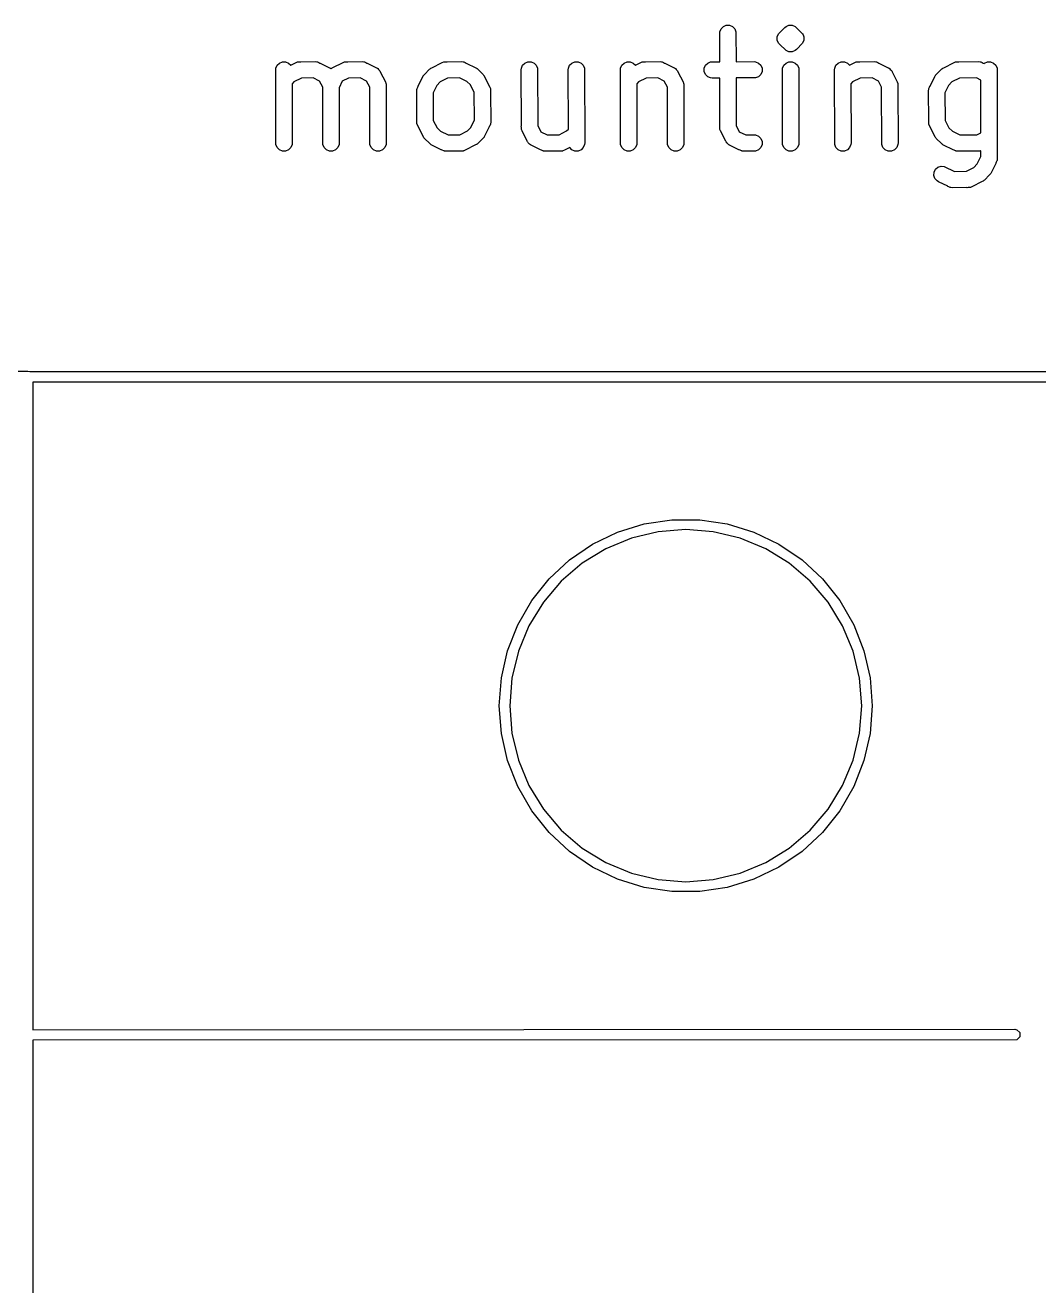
# Model space of a CAD drawing. Extents: x 458 to 823, y -223 to -121.
# Drawn here: x 509.98 to 519.22, y -132.29 to -120.8 of the extents above; entities that cross this region are included whole.
import ezdxf

# ---------------------------------------------------------------- set-up
doc = ezdxf.new("R2010")
doc.units = 0
doc.layers.add('BLACK', color=7, linetype='CONTINUOUS')

msp = doc.modelspace()

# ---------------------------------------------------------------- linework, layer by layer
at = {"layer": 'BLACK', "linetype": 'CONTINUOUS'}
for p, q in [((516.309398, -120.869819), (516.310839, -120.855187)), ((516.309826, -121.12929), (516.309398, -120.869819)), ((516.310839, -120.855187), (516.322038, -120.828151)), ((516.322038, -120.828151), (516.34273, -120.807459)), ((516.34273, -120.807459), (516.369766, -120.79626)), ((516.369766, -120.79626), (516.39903, -120.79626)), ((516.39903, -120.79626), (516.426066, -120.807459)), ((516.426066, -120.807459), (516.446758, -120.828151)), ((516.446758, -120.828151), (516.457957, -120.855187)), ((516.457957, -120.855187), (516.458409, -121.128749)), ((516.834649, -120.902807), (516.845848, -120.87577)), ((516.845848, -120.87577), (516.902794, -120.816786)), ((516.902794, -120.816786), (516.914159, -120.807459)), ((516.914159, -120.807459), (516.941195, -120.79626)), ((516.941195, -120.79626), (516.970458, -120.79626)), ((516.970458, -120.79626), (516.970459, -120.79626)), ((516.970459, -120.79626), (516.997495, -120.807459)), ((516.997495, -120.807459), (517.056479, -120.864405)), ((517.056479, -120.864405), (517.065806, -120.87577)), ((517.065806, -120.87577), (517.069402, -120.884451)), ((517.069402, -120.884451), (517.077005, -120.902807)), ((516.834649, -120.932069), (516.834649, -120.902807)), ((516.845848, -120.959106), (516.834649, -120.932069)), ((516.855175, -120.970471), (516.845848, -120.959106)), ((516.914159, -121.027417), (516.855175, -120.970471)), ((517.065806, -120.959106), (517.00886, -121.01809)), ((517.077005, -120.93207), (517.065806, -120.959106)), ((517.077005, -120.902807), (517.077005, -120.93207)), ((516.941195, -121.038616), (516.914159, -121.027417)), ((516.941196, -121.038616), (516.941195, -121.038616)), ((516.970458, -121.038616), (516.941196, -121.038616)), ((516.970459, -121.038616), (516.970458, -121.038616)), ((516.997495, -121.027417), (516.970459, -121.038616)), ((517.00886, -121.01809), (516.997495, -121.027417)), ((512.261779, -121.203152), (512.26322, -121.18852)), ((512.26322, -121.884451), (512.261779, -121.203152)), ((512.26322, -121.18852), (512.274419, -121.161484)), ((512.274419, -121.161484), (512.295111, -121.140792)), ((512.295111, -121.140792), (512.322147, -121.129593)), ((512.322147, -121.129593), (512.351411, -121.129593)), ((512.351411, -121.129593), (512.378447, -121.140792)), ((512.378447, -121.140792), (512.398324, -121.160669)), ((512.398324, -121.160669), (512.446095, -121.13607)), ((512.446095, -121.13607), (512.459826, -121.130815)), ((512.459826, -121.130815), (512.462515, -121.130623)), ((512.462515, -121.130623), (512.465004, -121.129593)), ((512.465004, -121.129593), (512.478801, -121.129466)), ((512.478801, -121.129466), (512.489016, -121.128741)), ((512.489016, -121.128741), (512.490862, -121.129356)), ((512.490862, -121.129356), (512.622493, -121.128152)), ((512.622493, -121.128152), (512.637125, -121.129593)), ((512.637125, -121.129593), (512.639614, -121.130624)), ((512.639614, -121.130624), (512.642302, -121.130815)), ((512.642302, -121.130815), (512.655295, -121.137119)), ((512.655295, -121.137119), (512.664161, -121.140792)), ((512.664161, -121.140792), (512.665383, -121.142014)), ((512.665383, -121.142014), (512.751272, -121.183689)), ((512.751272, -121.183689), (512.753719, -121.185229)), ((512.753719, -121.185229), (512.754873, -121.185614)), ((512.754873, -121.185614), (512.756309, -121.186859)), ((512.756309, -121.186859), (512.763715, -121.191521)), ((512.763715, -121.191521), (512.76535, -121.193406)), ((512.76535, -121.193406), (512.766985, -121.191521)), ((512.766985, -121.191521), (512.771984, -121.188946)), ((512.771984, -121.188946), (512.775827, -121.185614)), ((512.775827, -121.185614), (512.783281, -121.183129)), ((512.783281, -121.183129), (512.874666, -121.13607)), ((512.874666, -121.13607), (512.888397, -121.130815)), ((512.888397, -121.130815), (512.891086, -121.130623)), ((512.891086, -121.130623), (512.893575, -121.129593)), ((512.893575, -121.129593), (512.907372, -121.129466)), ((512.907372, -121.129466), (512.917587, -121.128741)), ((512.917587, -121.128741), (512.919433, -121.129356)), ((512.919433, -121.129356), (513.051064, -121.128152)), ((513.051064, -121.128152), (513.065696, -121.129593)), ((513.065696, -121.129593), (513.068185, -121.130624)), ((513.068185, -121.130624), (513.070873, -121.130815)), ((513.070873, -121.130815), (513.083867, -121.13712)), ((513.083867, -121.13712), (513.092732, -121.140792)), ((513.092732, -121.140792), (513.093954, -121.142014)), ((513.093954, -121.142014), (513.179844, -121.183689)), ((513.179844, -121.183689), (513.18229, -121.185229)), ((513.18229, -121.185229), (513.183445, -121.185614)), ((513.183445, -121.185614), (513.184882, -121.18686)), ((513.184882, -121.18686), (513.192286, -121.191521)), ((513.192286, -121.191521), (513.198445, -121.198623)), ((513.198445, -121.198623), (513.205553, -121.204787)), ((513.205553, -121.204787), (513.208127, -121.209786)), ((513.208127, -121.209786), (513.21146, -121.213629)), ((513.21146, -121.213629), (513.213944, -121.221083)), ((513.213944, -121.221083), (513.261004, -121.312468)), ((513.617356, -121.246773), (513.664698, -121.197738)), ((513.664698, -121.197738), (513.670447, -121.193019)), ((513.670447, -121.193019), (513.671747, -121.191521)), ((513.671747, -121.191521), (513.67316, -121.190793)), ((513.67316, -121.190793), (513.676063, -121.188411)), ((513.676063, -121.188411), (513.684873, -121.184761)), ((513.684873, -121.184761), (513.779428, -121.13607)), ((513.779428, -121.13607), (513.793159, -121.130815)), ((513.793159, -121.130815), (513.795848, -121.130623)), ((513.795848, -121.130623), (513.798337, -121.129593)), ((513.798337, -121.129593), (513.812134, -121.129466)), ((513.812134, -121.129466), (513.822349, -121.128741)), ((513.822349, -121.128741), (513.824195, -121.129356)), ((513.824195, -121.129356), (513.955826, -121.128152)), ((513.955826, -121.128152), (513.970458, -121.129593)), ((513.970458, -121.129593), (513.972947, -121.130624)), ((513.972947, -121.130624), (513.975635, -121.130815)), ((513.975635, -121.130815), (513.988628, -121.137119)), ((513.988628, -121.137119), (513.997494, -121.140792)), ((513.997494, -121.140792), (513.998716, -121.142014)), ((513.998716, -121.142014), (514.084605, -121.183689)), ((514.084605, -121.183689), (514.090904, -121.187653)), ((514.090904, -121.187653), (514.092732, -121.188411)), ((514.092732, -121.188411), (514.093902, -121.189541)), ((514.093902, -121.189541), (514.097048, -121.191521)), ((514.097048, -121.191521), (514.10268, -121.198015)), ((514.10268, -121.198015), (514.151716, -121.245357)), ((514.499874, -121.203152), (514.501315, -121.18852)), ((514.501244, -121.715235), (514.499874, -121.203152)), ((514.501315, -121.18852), (514.512514, -121.161484)), ((514.512514, -121.161484), (514.533206, -121.140792)), ((514.533206, -121.140792), (514.560242, -121.129593)), ((514.560242, -121.129593), (514.589506, -121.129593)), ((514.589506, -121.129593), (514.616542, -121.140792)), ((514.616542, -121.140792), (514.637234, -121.161484)), ((514.637234, -121.161484), (514.648433, -121.18852)), ((514.648433, -121.18852), (514.649832, -121.711481)), ((514.928445, -121.203152), (514.929886, -121.18852)), ((514.929587, -121.743117), (514.928445, -121.203152)), ((514.929886, -121.18852), (514.941085, -121.161484)), ((514.941085, -121.161484), (514.961777, -121.140792)), ((514.961777, -121.140792), (514.988813, -121.129593)), ((514.988813, -121.129593), (515.018077, -121.129593)), ((515.018077, -121.129593), (515.045113, -121.140792)), ((515.045113, -121.140792), (515.065805, -121.161484)), ((515.065805, -121.161484), (515.077004, -121.18852)), ((515.077004, -121.18852), (515.078445, -121.869819)), ((515.404636, -121.203152), (515.406077, -121.18852)), ((515.406077, -121.884451), (515.404636, -121.203152)), ((515.406077, -121.18852), (515.417276, -121.161484)), ((515.417276, -121.161484), (515.437968, -121.140792)), ((515.437968, -121.140792), (515.465004, -121.129593)), ((515.465004, -121.129593), (515.494268, -121.129593)), ((515.494268, -121.129593), (515.521304, -121.140792)), ((515.521304, -121.140792), (515.541181, -121.160669)), ((515.541181, -121.160669), (515.588952, -121.13607)), ((515.588952, -121.13607), (515.602683, -121.130815)), ((515.602683, -121.130815), (515.605372, -121.130623)), ((515.605372, -121.130623), (515.607861, -121.129593)), ((515.607861, -121.129593), (515.621658, -121.129466)), ((515.621658, -121.129466), (515.631873, -121.128741)), ((515.631873, -121.128741), (515.633719, -121.129356)), ((515.633719, -121.129356), (515.76535, -121.128152)), ((515.76535, -121.128152), (515.779982, -121.129593)), ((515.779982, -121.129593), (515.782471, -121.130624)), ((515.782471, -121.130624), (515.785159, -121.130815)), ((515.785159, -121.130815), (515.798152, -121.137119)), ((515.798152, -121.137119), (515.807018, -121.140792)), ((515.807018, -121.140792), (515.80824, -121.142014)), ((515.80824, -121.142014), (515.894129, -121.183689)), ((515.894129, -121.183689), (515.896576, -121.185229)), ((515.896576, -121.185229), (515.89773, -121.185614)), ((515.89773, -121.185614), (515.899166, -121.186859)), ((515.899166, -121.186859), (515.906572, -121.191521)), ((515.906572, -121.191521), (515.912733, -121.198625)), ((515.912733, -121.198625), (515.919838, -121.204787)), ((515.919838, -121.204787), (515.922412, -121.209786)), ((515.922412, -121.209786), (515.925745, -121.213629)), ((515.925745, -121.213629), (515.928229, -121.221083)), ((515.928229, -121.221083), (515.975289, -121.312468)), ((516.167982, -121.18852), (516.179181, -121.161484)), ((516.167982, -121.217784), (516.167982, -121.18852)), ((516.179181, -121.24482), (516.167982, -121.217784)), ((516.179181, -121.161484), (516.199873, -121.140792)), ((516.199873, -121.140792), (516.226909, -121.129593)), ((516.226909, -121.129593), (516.309826, -121.12929)), ((516.458409, -121.128749), (516.622493, -121.128152)), ((516.622493, -121.128152), (516.637125, -121.129593)), ((516.637125, -121.129593), (516.664161, -121.140792)), ((516.664161, -121.140792), (516.684853, -121.161484)), ((516.684853, -121.161484), (516.696052, -121.18852)), ((516.696052, -121.217784), (516.684853, -121.24482)), ((516.696052, -121.18852), (516.696052, -121.217784)), ((516.880827, -121.203152), (516.882268, -121.18852)), ((516.882268, -121.884451), (516.880827, -121.203152)), ((516.882268, -121.18852), (516.893467, -121.161484)), ((516.893467, -121.161484), (516.914159, -121.140792)), ((516.914159, -121.140792), (516.941195, -121.129593)), ((516.941195, -121.129593), (516.970459, -121.129593)), ((516.970459, -121.129593), (516.997495, -121.140792)), ((516.997495, -121.140792), (517.018187, -121.161484)), ((517.018187, -121.161484), (517.029386, -121.18852)), ((517.029386, -121.18852), (517.030827, -121.869819)), ((517.357017, -121.203152), (517.358458, -121.18852)), ((517.358458, -121.884451), (517.357017, -121.203152)), ((517.358458, -121.18852), (517.369657, -121.161484)), ((517.369657, -121.161484), (517.390349, -121.140792)), ((517.390349, -121.140792), (517.417385, -121.129593)), ((517.417385, -121.129593), (517.446649, -121.129593)), ((517.446649, -121.129593), (517.473685, -121.140792)), ((517.473685, -121.140792), (517.493562, -121.160669)), ((517.493562, -121.160669), (517.541333, -121.13607)), ((517.541333, -121.13607), (517.555064, -121.130815)), ((517.555064, -121.130815), (517.557753, -121.130623)), ((517.557753, -121.130623), (517.560242, -121.129593)), ((517.560242, -121.129593), (517.574039, -121.129466)), ((517.574039, -121.129466), (517.584254, -121.128741)), ((517.584254, -121.128741), (517.5861, -121.129356)), ((517.5861, -121.129356), (517.717731, -121.128152)), ((517.717731, -121.128152), (517.732363, -121.129593)), ((517.732363, -121.129593), (517.734852, -121.130624)), ((517.734852, -121.130624), (517.73754, -121.130815)), ((517.73754, -121.130815), (517.750533, -121.137119)), ((517.750533, -121.137119), (517.759399, -121.140792)), ((517.759399, -121.140792), (517.760621, -121.142014)), ((517.760621, -121.142014), (517.84651, -121.183689)), ((517.84651, -121.183689), (517.848957, -121.185229)), ((517.848957, -121.185229), (517.850111, -121.185614)), ((517.850111, -121.185614), (517.851547, -121.186859)), ((517.851547, -121.186859), (517.858953, -121.191521)), ((517.858953, -121.191521), (517.865114, -121.198625)), ((517.865114, -121.198625), (517.872219, -121.204787)), ((517.872219, -121.204787), (517.874793, -121.209786)), ((517.874793, -121.209786), (517.878126, -121.213629)), ((517.878126, -121.213629), (517.88061, -121.221083)), ((517.88061, -121.221083), (517.92767, -121.312468)), ((518.284023, -121.246773), (518.331365, -121.197738)), ((518.331365, -121.197738), (518.337114, -121.193019)), ((518.337114, -121.193019), (518.338414, -121.191521)), ((518.338414, -121.191521), (518.339827, -121.190793)), ((518.339827, -121.190793), (518.34273, -121.188411)), ((518.34273, -121.188411), (518.35154, -121.184761)), ((518.35154, -121.184761), (518.446095, -121.13607)), ((518.446095, -121.13607), (518.459826, -121.130815)), ((518.459826, -121.130815), (518.462515, -121.130623)), ((518.462515, -121.130623), (518.465004, -121.129593)), ((518.465004, -121.129593), (518.478343, -121.129499)), ((518.478343, -121.129499), (518.489016, -121.128741)), ((518.489016, -121.128741), (518.491023, -121.12941)), ((518.491023, -121.12941), (518.670112, -121.128152)), ((518.670112, -121.128152), (518.684744, -121.129593)), ((518.684744, -121.129593), (518.687233, -121.130624)), ((518.687233, -121.130624), (518.689921, -121.130815)), ((518.689921, -121.130815), (518.702914, -121.137119)), ((518.702914, -121.137119), (518.71178, -121.140792)), ((518.71178, -121.140792), (518.713002, -121.142014)), ((518.713002, -121.142014), (518.719369, -121.145104)), ((518.719369, -121.145104), (518.723682, -121.140792)), ((518.723682, -121.140792), (518.750718, -121.129593)), ((518.750718, -121.129593), (518.779982, -121.129593)), ((518.779982, -121.129593), (518.807018, -121.140792)), ((518.807018, -121.140792), (518.82771, -121.161484)), ((518.82771, -121.161484), (518.838909, -121.18852)), ((518.838909, -121.18852), (518.838997, -121.239099)), ((518.838997, -121.239099), (518.839761, -121.24139)), ((518.839761, -121.24139), (518.839019, -121.251823)), ((512.426456, -121.313466), (512.410636, -121.329852)), ((512.410636, -121.329852), (512.411779, -121.869819)), ((512.495313, -121.278008), (512.426456, -121.313466)), ((512.602945, -121.277023), (512.495313, -121.278008)), ((512.661535, -121.305453), (512.602945, -121.277023)), ((512.690391, -121.361488), (512.661535, -121.305453)), ((512.867651, -121.306966), (512.839001, -121.36601)), ((512.923884, -121.278008), (512.867651, -121.306966)), ((513.031516, -121.277023), (512.923884, -121.278008)), ((513.090107, -121.305452), (513.031516, -121.277023)), ((513.118963, -121.361488), (513.090107, -121.305452)), ((513.261004, -121.312468), (513.266259, -121.326199)), ((513.266259, -121.326199), (513.26645, -121.328888)), ((513.26645, -121.328888), (513.267481, -121.331377)), ((513.267481, -121.331377), (513.267514, -121.343868)), ((513.267514, -121.343868), (513.268333, -121.355389)), ((513.268333, -121.355389), (513.267551, -121.357733)), ((513.267551, -121.357733), (513.268922, -121.869819)), ((513.55646, -121.360825), (513.560133, -121.35196)), ((513.560133, -121.35196), (513.561355, -121.350737)), ((513.561355, -121.350737), (513.60303, -121.264849)), ((513.60303, -121.264849), (513.606994, -121.258549)), ((513.606994, -121.258549), (513.607752, -121.256722)), ((513.607752, -121.256722), (513.608882, -121.255551)), ((513.608882, -121.255551), (513.610862, -121.252406)), ((513.610862, -121.252406), (513.617356, -121.246773)), ((513.729545, -121.344793), (513.696217, -121.413479)), ((513.759789, -121.313466), (513.729545, -121.344793)), ((513.828646, -121.278008), (513.759789, -121.313466)), ((513.936278, -121.277023), (513.828646, -121.278008)), ((514.00466, -121.310204), (513.936278, -121.277023)), ((514.035987, -121.340448), (514.00466, -121.310204)), ((514.071376, -121.409171), (514.035987, -121.340448)), ((514.151716, -121.245357), (514.156434, -121.251106)), ((514.156434, -121.251106), (514.157933, -121.252406)), ((514.157933, -121.252406), (514.15866, -121.253819)), ((514.15866, -121.253819), (514.161043, -121.256722)), ((514.161043, -121.256722), (514.164692, -121.265532)), ((514.164692, -121.265532), (514.213384, -121.360087)), ((515.569313, -121.313466), (515.553493, -121.329852)), ((515.553493, -121.329852), (515.554636, -121.869819)), ((515.63817, -121.278008), (515.569313, -121.313466)), ((515.745802, -121.277023), (515.63817, -121.278008)), ((515.804392, -121.305453), (515.745802, -121.277023)), ((515.833248, -121.361488), (515.804392, -121.305453)), ((515.975289, -121.312468), (515.980544, -121.326199)), ((515.980544, -121.326199), (515.980735, -121.328888)), ((515.980735, -121.328888), (515.981766, -121.331377)), ((515.981766, -121.331377), (515.981799, -121.343868)), ((515.981799, -121.343868), (515.982618, -121.355389)), ((515.982618, -121.355389), (515.981836, -121.357733)), ((515.981836, -121.357733), (515.983207, -121.869819)), ((516.199873, -121.265512), (516.179181, -121.24482)), ((516.226909, -121.276711), (516.199873, -121.265512)), ((516.241541, -121.278152), (516.226909, -121.276711)), ((516.310072, -121.277902), (516.241541, -121.278152)), ((516.310795, -121.715155), (516.310072, -121.277902)), ((516.637125, -121.276711), (516.458654, -121.277361)), ((516.458654, -121.277361), (516.459372, -121.711512)), ((516.664161, -121.265512), (516.637125, -121.276711)), ((516.684853, -121.24482), (516.664161, -121.265512)), ((517.521694, -121.313466), (517.505874, -121.329852)), ((517.505874, -121.329852), (517.507017, -121.869819)), ((517.590551, -121.278008), (517.521694, -121.313466)), ((517.698183, -121.277023), (517.590551, -121.278008)), ((517.756773, -121.305453), (517.698183, -121.277023)), ((517.785629, -121.361488), (517.756773, -121.305453)), ((517.92767, -121.312468), (517.932925, -121.326199)), ((517.932925, -121.326199), (517.933116, -121.328888)), ((517.933116, -121.328888), (517.934147, -121.331377)), ((517.934147, -121.331377), (517.93418, -121.343868)), ((517.93418, -121.343868), (517.934999, -121.355389)), ((517.934999, -121.355389), (517.934217, -121.357733)), ((517.934217, -121.357733), (517.935588, -121.869819)), ((518.223127, -121.360825), (518.2268, -121.35196)), ((518.2268, -121.35196), (518.228022, -121.350737)), ((518.228022, -121.350737), (518.269697, -121.264849)), ((518.269697, -121.264849), (518.273661, -121.258549)), ((518.273661, -121.258549), (518.274419, -121.256722)), ((518.274419, -121.256722), (518.275549, -121.255551)), ((518.275549, -121.255551), (518.277529, -121.252406)), ((518.277529, -121.252406), (518.284023, -121.246773)), ((518.396212, -121.344793), (518.362884, -121.413479)), ((518.426456, -121.313466), (518.396212, -121.344793)), ((518.495247, -121.278042), (518.426456, -121.313466)), ((518.650416, -121.276952), (518.495247, -121.278042)), ((518.690513, -121.296407), (518.650416, -121.276952)), ((518.691351, -121.775951), (518.690513, -121.296407)), ((518.839019, -121.251823), (518.84035, -122.012676)), ((512.691791, -121.884451), (512.690391, -121.361488)), ((512.839001, -121.36601), (512.84035, -121.869819)), ((513.120363, -121.884451), (513.118963, -121.361488)), ((513.547493, -121.393628), (513.548934, -121.378996)), ((513.548808, -121.667782), (513.547493, -121.393628)), ((513.548934, -121.378996), (513.549965, -121.376506)), ((513.549965, -121.376506), (513.550156, -121.373819)), ((513.550156, -121.373819), (513.55646, -121.360825)), ((513.696217, -121.413479), (513.697418, -121.663798)), ((514.072577, -121.65949), (514.071376, -121.409171)), ((514.213384, -121.360087), (514.218639, -121.373818)), ((514.218639, -121.373818), (514.21883, -121.376507)), ((514.21883, -121.376507), (514.219861, -121.378996)), ((514.219861, -121.378996), (514.219922, -121.391887)), ((514.219922, -121.391887), (514.220713, -121.403008)), ((514.220713, -121.403008), (514.219986, -121.405187)), ((514.219986, -121.405187), (514.221302, -121.679342)), ((515.834648, -121.884451), (515.833248, -121.361488)), ((517.787029, -121.884451), (517.785629, -121.361488)), ((518.21416, -121.393628), (518.215601, -121.378996)), ((518.215475, -121.667782), (518.21416, -121.393628)), ((518.215601, -121.378996), (518.216632, -121.376506)), ((518.216632, -121.376506), (518.216823, -121.373819)), ((518.216823, -121.373819), (518.223127, -121.360825)), ((518.362884, -121.413479), (518.364085, -121.663798)), ((513.548082, -121.669961), (513.548808, -121.667782)), ((513.548872, -121.681081), (513.548082, -121.669961)), ((513.548934, -121.693974), (513.548872, -121.681081)), ((513.549965, -121.696463), (513.548934, -121.693974)), ((513.550156, -121.699151), (513.549965, -121.696463)), ((513.555411, -121.712883), (513.550156, -121.699151)), ((513.697418, -121.663798), (513.732808, -121.732521)), ((514.03925, -121.728175), (514.072577, -121.65949)), ((514.218639, -121.699152), (514.212331, -121.71215)), ((514.21883, -121.696462), (514.218639, -121.699152)), ((514.219861, -121.693974), (514.21883, -121.696462)), ((514.221302, -121.679342), (514.219861, -121.693974)), ((518.214749, -121.669961), (518.215475, -121.667782)), ((518.215539, -121.681081), (518.214749, -121.669961)), ((518.215601, -121.693974), (518.215539, -121.681081)), ((518.216632, -121.696463), (518.215601, -121.693974)), ((518.216823, -121.699151), (518.216632, -121.696463)), ((518.222078, -121.712883), (518.216823, -121.699151)), ((518.364085, -121.663798), (518.399475, -121.732521)), ((513.604101, -121.807435), (513.555411, -121.712883)), ((513.607751, -121.816247), (513.604101, -121.807435)), ((513.610134, -121.819151), (513.607751, -121.816247)), ((513.732808, -121.732521), (513.764135, -121.762767)), ((513.764135, -121.762767), (513.832516, -121.795947)), ((513.832516, -121.795947), (513.940148, -121.794962)), ((513.940148, -121.794962), (514.009004, -121.759504)), ((514.009004, -121.759504), (514.03925, -121.728175)), ((514.159912, -121.817418), (514.157933, -121.820564)), ((514.161044, -121.816247), (514.159912, -121.817418)), ((514.161801, -121.814417), (514.161044, -121.816247)), ((514.165765, -121.808121), (514.161801, -121.814417)), ((514.20744, -121.722231), (514.165765, -121.808121)), ((514.208662, -121.72101), (514.20744, -121.722231)), ((514.212331, -121.71215), (514.208662, -121.72101)), ((514.500463, -121.71758), (514.501244, -121.715235)), ((514.501281, -121.7291), (514.500463, -121.71758)), ((514.501315, -121.741593), (514.501281, -121.7291)), ((514.502346, -121.744082), (514.501315, -121.741593)), ((514.502537, -121.74677), (514.502346, -121.744082)), ((514.507792, -121.760502), (514.502537, -121.74677)), ((514.55485, -121.851885), (514.507792, -121.760502)), ((514.649832, -121.711481), (514.678688, -121.767518)), ((514.678688, -121.767518), (514.737278, -121.795947)), ((514.737278, -121.795947), (514.84491, -121.794962)), ((514.84491, -121.794962), (514.913766, -121.759504)), ((514.913766, -121.759504), (514.929587, -121.743117)), ((516.309987, -121.71758), (516.310795, -121.715155)), ((516.310818, -121.729284), (516.309987, -121.71758)), ((516.310839, -121.741593), (516.310818, -121.729284)), ((516.31187, -121.744082), (516.310839, -121.741593)), ((516.312061, -121.74677), (516.31187, -121.744082)), ((516.317316, -121.760502), (516.312061, -121.74677)), ((516.364374, -121.851885), (516.317316, -121.760502)), ((516.459372, -121.711512), (516.488212, -121.767518)), ((516.488212, -121.767518), (516.54653, -121.795815)), ((516.54653, -121.795815), (516.622493, -121.794819)), ((516.622493, -121.794819), (516.637125, -121.79626)), ((516.637125, -121.79626), (516.664161, -121.807459)), ((516.664161, -121.807459), (516.684853, -121.828151)), ((518.270768, -121.807435), (518.222078, -121.712883)), ((518.274418, -121.816247), (518.270768, -121.807435)), ((518.276801, -121.819151), (518.274418, -121.816247)), ((518.399475, -121.732521), (518.430802, -121.762767)), ((518.430802, -121.762767), (518.499331, -121.796018)), ((518.499331, -121.796018), (518.6545, -121.794928)), ((518.6545, -121.794928), (518.691351, -121.775951)), ((512.274419, -121.911487), (512.26322, -121.884451)), ((512.295111, -121.932179), (512.274419, -121.911487)), ((512.322147, -121.943378), (512.295111, -121.932179)), ((512.378447, -121.932179), (512.351411, -121.943378)), ((512.399139, -121.911487), (512.378447, -121.932179)), ((512.410338, -121.884451), (512.399139, -121.911487)), ((512.411779, -121.869819), (512.410338, -121.884451)), ((512.70299, -121.911487), (512.691791, -121.884451)), ((512.723682, -121.932179), (512.70299, -121.911487)), ((512.750718, -121.943378), (512.723682, -121.932179)), ((512.807018, -121.932179), (512.779982, -121.943378)), ((512.82771, -121.911487), (512.807018, -121.932179)), ((512.838909, -121.884451), (512.82771, -121.911487)), ((512.84035, -121.869819), (512.838909, -121.884451)), ((513.131562, -121.911487), (513.120363, -121.884451)), ((513.152254, -121.932179), (513.131562, -121.911487)), ((513.17929, -121.943378), (513.152254, -121.932179)), ((513.23559, -121.932179), (513.208554, -121.943378)), ((513.256282, -121.911487), (513.23559, -121.932179)), ((513.267481, -121.884451), (513.256282, -121.911487)), ((513.268922, -121.869819), (513.267481, -121.884451)), ((513.610862, -121.820564), (513.610134, -121.819151)), ((513.61236, -121.821863), (513.610862, -121.820564)), ((513.617078, -121.827612), (513.61236, -121.821863)), ((513.666113, -121.874953), (513.617078, -121.827612)), ((513.671747, -121.88145), (513.666113, -121.874953)), ((513.674892, -121.883429), (513.671747, -121.88145)), ((513.676063, -121.88456), (513.674892, -121.883429)), ((513.67789, -121.885317), (513.676063, -121.88456)), ((513.68419, -121.889282), (513.67789, -121.885317)), ((513.770079, -121.930957), (513.68419, -121.889282)), ((513.771301, -121.932179), (513.770079, -121.930957)), ((513.78016, -121.935848), (513.771301, -121.932179)), ((514.083921, -121.888209), (513.989367, -121.936901)), ((514.092732, -121.88456), (514.083921, -121.888209)), ((514.095634, -121.882177), (514.092732, -121.88456)), ((514.097048, -121.88145), (514.095634, -121.882177)), ((514.098348, -121.87995), (514.097048, -121.88145)), ((514.104098, -121.875232), (514.098348, -121.87995)), ((514.151439, -121.826195), (514.104098, -121.875232)), ((514.157933, -121.820564), (514.151439, -121.826195)), ((514.557336, -121.859342), (514.55485, -121.851885)), ((514.560669, -121.863186), (514.557336, -121.859342)), ((514.563243, -121.868183), (514.560669, -121.863186)), ((514.570345, -121.874342), (514.563243, -121.868183)), ((514.576509, -121.88145), (514.570345, -121.874342)), ((514.583914, -121.886111), (514.576509, -121.88145)), ((514.585351, -121.887357), (514.583914, -121.886111)), ((514.586504, -121.887741), (514.585351, -121.887357)), ((514.588952, -121.889282), (514.586504, -121.887741)), ((514.674841, -121.930957), (514.588952, -121.889282)), ((514.676063, -121.932179), (514.674841, -121.930957)), ((514.684922, -121.935848), (514.676063, -121.932179)), ((514.941899, -121.912301), (514.894129, -121.936901)), ((514.961777, -121.932179), (514.941899, -121.912301)), ((514.988813, -121.943378), (514.961777, -121.932179)), ((515.045113, -121.932179), (515.018077, -121.943378)), ((515.065805, -121.911487), (515.045113, -121.932179)), ((515.077004, -121.884451), (515.065805, -121.911487)), ((515.078445, -121.869819), (515.077004, -121.884451)), ((515.417276, -121.911487), (515.406077, -121.884451)), ((515.437968, -121.932179), (515.417276, -121.911487)), ((515.465004, -121.943378), (515.437968, -121.932179)), ((515.521304, -121.932179), (515.494268, -121.943378)), ((515.541996, -121.911487), (515.521304, -121.932179)), ((515.553195, -121.884451), (515.541996, -121.911487)), ((515.554636, -121.869819), (515.553195, -121.884451)), ((515.845847, -121.911487), (515.834648, -121.884451)), ((515.866539, -121.932179), (515.845847, -121.911487)), ((515.893575, -121.943378), (515.866539, -121.932179)), ((515.949875, -121.932179), (515.922839, -121.943378)), ((515.970567, -121.911487), (515.949875, -121.932179)), ((515.981766, -121.884451), (515.970567, -121.911487)), ((515.983207, -121.869819), (515.981766, -121.884451)), ((516.36686, -121.859342), (516.364374, -121.851885)), ((516.370193, -121.863186), (516.36686, -121.859342)), ((516.372767, -121.868183), (516.370193, -121.863186)), ((516.379869, -121.874342), (516.372767, -121.868183)), ((516.386033, -121.88145), (516.379869, -121.874342)), ((516.393438, -121.886111), (516.386033, -121.88145)), ((516.394875, -121.887357), (516.393438, -121.886111)), ((516.396028, -121.887741), (516.394875, -121.887357)), ((516.398476, -121.889282), (516.396028, -121.887741)), ((516.484365, -121.930957), (516.398476, -121.889282)), ((516.485587, -121.932179), (516.484365, -121.930957)), ((516.494446, -121.935848), (516.485587, -121.932179)), ((516.664161, -121.932179), (516.637125, -121.943378)), ((516.684853, -121.911487), (516.664161, -121.932179)), ((516.684853, -121.828151), (516.696052, -121.855187)), ((516.696052, -121.884451), (516.684853, -121.911487)), ((516.696052, -121.855187), (516.696052, -121.884451)), ((516.893467, -121.911487), (516.882268, -121.884451)), ((516.914159, -121.932179), (516.893467, -121.911487)), ((516.941195, -121.943378), (516.914159, -121.932179)), ((516.997495, -121.932179), (516.970459, -121.943378)), ((517.018187, -121.911487), (516.997495, -121.932179)), ((517.029386, -121.884451), (517.018187, -121.911487)), ((517.030827, -121.869819), (517.029386, -121.884451)), ((517.369657, -121.911487), (517.358458, -121.884451)), ((517.390349, -121.932179), (517.369657, -121.911487)), ((517.417385, -121.943378), (517.390349, -121.932179)), ((517.473685, -121.932179), (517.446649, -121.943378)), ((517.494377, -121.911487), (517.473685, -121.932179)), ((517.505576, -121.884451), (517.494377, -121.911487)), ((517.507017, -121.869819), (517.505576, -121.884451)), ((517.798228, -121.911487), (517.787029, -121.884451)), ((517.81892, -121.932179), (517.798228, -121.911487)), ((517.845956, -121.943378), (517.81892, -121.932179)), ((517.902256, -121.932179), (517.87522, -121.943378)), ((517.922948, -121.911487), (517.902256, -121.932179)), ((517.934147, -121.884451), (517.922948, -121.911487)), ((517.935588, -121.869819), (517.934147, -121.884451)), ((518.277529, -121.820564), (518.276801, -121.819151)), ((518.279027, -121.821863), (518.277529, -121.820564)), ((518.283745, -121.827612), (518.279027, -121.821863)), ((518.33278, -121.874953), (518.283745, -121.827612)), ((518.338414, -121.88145), (518.33278, -121.874953)), ((518.341559, -121.883429), (518.338414, -121.88145)), ((518.34273, -121.88456), (518.341559, -121.883429)), ((518.344557, -121.885317), (518.34273, -121.88456)), ((518.350857, -121.889282), (518.344557, -121.885317)), ((518.436746, -121.930957), (518.350857, -121.889282)), ((518.437968, -121.932179), (518.436746, -121.930957)), ((518.446827, -121.935848), (518.437968, -121.932179)), ((512.351411, -121.943378), (512.322147, -121.943378)), ((512.779982, -121.943378), (512.750718, -121.943378)), ((513.208554, -121.943378), (513.17929, -121.943378)), ((513.793159, -121.942156), (513.78016, -121.935848)), ((513.795848, -121.942347), (513.793159, -121.942156)), ((513.798337, -121.943378), (513.795848, -121.942347)), ((513.812969, -121.944819), (513.798337, -121.943378)), ((513.944598, -121.943614), (513.812969, -121.944819)), ((513.946445, -121.94423), (513.944598, -121.943614)), ((513.956659, -121.943504), (513.946445, -121.94423)), ((513.970458, -121.943378), (513.956659, -121.943504)), ((513.972947, -121.942346), (513.970458, -121.943378)), ((513.975635, -121.942156), (513.972947, -121.942346)), ((513.989367, -121.936901), (513.975635, -121.942156)), ((514.697921, -121.942156), (514.684922, -121.935848)), ((514.70061, -121.942347), (514.697921, -121.942156)), ((514.703099, -121.943378), (514.70061, -121.942347)), ((514.717731, -121.944819), (514.703099, -121.943378)), ((514.84936, -121.943614), (514.717731, -121.944819)), ((514.851207, -121.94423), (514.84936, -121.943614)), ((514.861421, -121.943504), (514.851207, -121.94423)), ((514.87522, -121.943378), (514.861421, -121.943504)), ((514.877709, -121.942346), (514.87522, -121.943378)), ((514.880397, -121.942156), (514.877709, -121.942346)), ((514.894129, -121.936901), (514.880397, -121.942156)), ((515.018077, -121.943378), (514.988813, -121.943378)), ((515.494268, -121.943378), (515.465004, -121.943378)), ((515.922839, -121.943378), (515.893575, -121.943378)), ((516.507445, -121.942156), (516.494446, -121.935848)), ((516.510134, -121.942347), (516.507445, -121.942156)), ((516.512623, -121.943378), (516.510134, -121.942347)), ((516.527255, -121.944819), (516.512623, -121.943378)), ((516.637125, -121.943378), (516.527255, -121.944819)), ((516.970459, -121.943378), (516.941195, -121.943378)), ((517.446649, -121.943378), (517.417385, -121.943378)), ((517.87522, -121.943378), (517.845956, -121.943378)), ((518.459826, -121.942156), (518.446827, -121.935848)), ((518.462515, -121.942347), (518.459826, -121.942156)), ((518.465004, -121.943378), (518.462515, -121.942347)), ((518.479636, -121.944819), (518.465004, -121.943378)), ((518.658723, -121.94356), (518.479636, -121.944819)), ((518.658298, -122.061509), (518.69173, -121.992608)), ((518.660731, -121.94423), (518.658723, -121.94356)), ((518.671403, -121.943471), (518.660731, -121.94423)), ((518.684744, -121.943378), (518.671403, -121.943471)), ((518.687233, -121.942346), (518.684744, -121.943378)), ((518.689921, -121.942156), (518.687233, -121.942346)), ((518.69164, -121.941497), (518.689921, -121.942156)), ((518.69173, -121.992608), (518.69164, -121.941497)), ((518.831379, -122.045484), (518.82771, -122.054344)), ((518.837687, -122.032486), (518.831379, -122.045484)), ((518.837878, -122.029796), (518.837687, -122.032486)), ((518.838909, -122.027308), (518.837878, -122.029796)), ((518.84035, -122.012676), (518.838909, -122.027308)), ((518.262368, -122.164914), (518.264442, -122.135724)), ((518.264442, -122.135724), (518.277529, -122.109549)), ((518.277529, -122.109549), (518.299637, -122.090376)), ((518.299637, -122.090376), (518.327398, -122.081122)), ((518.327398, -122.081122), (518.356588, -122.083196)), ((518.356588, -122.083196), (518.451564, -122.12928)), ((518.451564, -122.12928), (518.559196, -122.128295)), ((518.559196, -122.128295), (518.628053, -122.092837)), ((518.628053, -122.092837), (518.658298, -122.061509)), ((518.770486, -122.15953), (518.723145, -122.208566)), ((518.776981, -122.153898), (518.770486, -122.15953)), ((518.77896, -122.150752), (518.776981, -122.153898)), ((518.780091, -122.149582), (518.77896, -122.150752)), ((518.780848, -122.147754), (518.780091, -122.149582)), ((518.784813, -122.141455), (518.780848, -122.147754)), ((518.826488, -122.055565), (518.784813, -122.141455)), ((518.82771, -122.054344), (518.826488, -122.055565)), ((518.271622, -122.192675), (518.262368, -122.164914)), ((518.290795, -122.214783), (518.271622, -122.192675)), ((518.303238, -122.222615), (518.290795, -122.214783)), ((518.389127, -122.26429), (518.303238, -122.222615)), ((518.390349, -122.265512), (518.389127, -122.26429)), ((518.399208, -122.269181), (518.390349, -122.265512)), ((518.412207, -122.275489), (518.399208, -122.269181)), ((518.414896, -122.27568), (518.412207, -122.275489)), ((518.417385, -122.276711), (518.414896, -122.27568)), ((518.432017, -122.278152), (518.417385, -122.276711)), ((518.563646, -122.276947), (518.432017, -122.278152)), ((518.565493, -122.277563), (518.563646, -122.276947)), ((518.575707, -122.276837), (518.565493, -122.277563)), ((518.589506, -122.276711), (518.575707, -122.276837)), ((518.591995, -122.275679), (518.589506, -122.276711)), ((518.594683, -122.275489), (518.591995, -122.275679)), ((518.608415, -122.270234), (518.594683, -122.275489)), ((518.702971, -122.221541), (518.608415, -122.270234)), ((518.71178, -122.217893), (518.702971, -122.221541)), ((518.714682, -122.21551), (518.71178, -122.217893)), ((518.716096, -122.214783), (518.714682, -122.21551)), ((518.717395, -122.213284), (518.716096, -122.214783)), ((518.723145, -122.208566), (518.717395, -122.213284)), ((457.980866, -123.953806), (510, -123.95)), ((510, -123.95), (510.019131, -123.953805)), ((510.019131, -123.953805), (823, -123.95)), ((822.950001, -124.046194), (510.046196, -124.049999)), ((510.046196, -124.049999), (510.046423, -129.953778)), ((515.37892, -125.417515), (515.621714, -125.342623)), ((515.621714, -125.342623), (515.872959, -125.304754)), ((515.872959, -125.304754), (516.127041, -125.304754)), ((516.127041, -125.304754), (516.378286, -125.342623)), ((516.378286, -125.342623), (516.62108, -125.417515)), ((515.15, -125.527757), (515.37892, -125.417515)), ((515.504044, -125.473604), (515.271369, -125.569981)), ((515.748931, -125.414812), (515.504044, -125.473604)), ((516, -125.395052), (515.748931, -125.414812)), ((516.251069, -125.414812), (516, -125.395052)), ((516.495956, -125.473604), (516.251069, -125.414812)), ((516.728631, -125.569981), (516.495956, -125.473604)), ((516.62108, -125.417515), (516.85, -125.527757)), ((514.940067, -125.670886), (515.15, -125.527757)), ((515.271369, -125.569981), (515.056635, -125.70157)), ((516.943365, -125.70157), (516.728631, -125.569981)), ((516.85, -125.527757), (517.059933, -125.670886)), ((514.753812, -125.843706), (514.940067, -125.670886)), ((515.056635, -125.70157), (514.86513, -125.86513)), ((517.13487, -125.86513), (516.943365, -125.70157)), ((517.059933, -125.670886), (517.246188, -125.843706)), ((514.595394, -126.042356), (514.753812, -125.843706)), ((514.86513, -125.86513), (514.70157, -126.056635)), ((517.29843, -126.056635), (517.13487, -125.86513)), ((517.246188, -125.843706), (517.404606, -126.042356)), ((514.468353, -126.262398), (514.595394, -126.042356)), ((514.70157, -126.056635), (514.569981, -126.271369)), ((517.430019, -126.271369), (517.29843, -126.056635)), ((517.404606, -126.042356), (517.531647, -126.262398)), ((514.375526, -126.498916), (514.468353, -126.262398)), ((514.569981, -126.271369), (514.473604, -126.504044)), ((517.526396, -126.504044), (517.430019, -126.271369)), ((517.531647, -126.262398), (517.624474, -126.498916)), ((514.318988, -126.746628), (514.375526, -126.498916)), ((514.473604, -126.504044), (514.414812, -126.748931)), ((517.585188, -126.748931), (517.526396, -126.504044)), ((517.624474, -126.498916), (517.681012, -126.746628)), ((514.3, -127), (514.318988, -126.746628)), ((514.414812, -126.748931), (514.395052, -127)), ((517.604948, -127), (517.585188, -126.748931)), ((517.681012, -126.746628), (517.7, -127)), ((514.318988, -127.253372), (514.3, -127)), ((514.395052, -127), (514.414812, -127.251069)), ((517.585188, -127.251069), (517.604948, -127)), ((517.7, -127), (517.681012, -127.253372)), ((514.375526, -127.501084), (514.318988, -127.253372)), ((514.414812, -127.251069), (514.473604, -127.495956)), ((517.526396, -127.495956), (517.585188, -127.251069)), ((517.681012, -127.253372), (517.624474, -127.501084)), ((514.468353, -127.737602), (514.375526, -127.501084)), ((514.473604, -127.495956), (514.569981, -127.728631)), ((517.430019, -127.728631), (517.526396, -127.495956)), ((517.624474, -127.501084), (517.531647, -127.737602)), ((514.595394, -127.957644), (514.468353, -127.737602)), ((514.569981, -127.728631), (514.70157, -127.943365)), ((517.29843, -127.943365), (517.430019, -127.728631)), ((517.531647, -127.737602), (517.404606, -127.957644)), ((514.753812, -128.156294), (514.595394, -127.957644)), ((514.70157, -127.943365), (514.86513, -128.13487)), ((517.13487, -128.13487), (517.29843, -127.943365)), ((517.404606, -127.957644), (517.246188, -128.156294)), ((514.86513, -128.13487), (515.056635, -128.29843)), ((516.943365, -128.29843), (517.13487, -128.13487)), ((514.940067, -128.329114), (514.753812, -128.156294)), ((517.246188, -128.156294), (517.059933, -128.329114)), ((515.15, -128.472243), (514.940067, -128.329114)), ((515.056635, -128.29843), (515.271369, -128.430019)), ((516.728631, -128.430019), (516.943365, -128.29843)), ((517.059933, -128.329114), (516.85, -128.472243)), ((515.37892, -128.582485), (515.15, -128.472243)), ((515.271369, -128.430019), (515.504044, -128.526396)), ((516.495956, -128.526396), (516.728631, -128.430019)), ((516.85, -128.472243), (516.62108, -128.582485)), ((515.621714, -128.657377), (515.37892, -128.582485)), ((515.504044, -128.526396), (515.748931, -128.585188)), ((515.748931, -128.585188), (516, -128.604948)), ((516, -128.604948), (516.251069, -128.585188)), ((516.251069, -128.585188), (516.495956, -128.526396)), ((516.62108, -128.582485), (516.378286, -128.657377)), ((515.872959, -128.695246), (515.621714, -128.657377)), ((516.127041, -128.695246), (515.872959, -128.695246)), ((516.378286, -128.657377), (516.127041, -128.695246)), ((510.046423, -129.953778), (519, -129.95)), ((519, -129.95), (519.019134, -129.953806)), ((519.019134, -129.953806), (519.046194, -129.980866)), ((519.019134, -130.046194), (510.046427, -130.04998)), ((510.046427, -130.04998), (510.049767, -216.953768)), ((519.046194, -130.019134), (519.019134, -130.046194)), ((519.046194, -129.980866), (519.046194, -130.019134))]:
    msp.add_line(p, q, dxfattribs=at)

doc.saveas('drawing.dxf')
